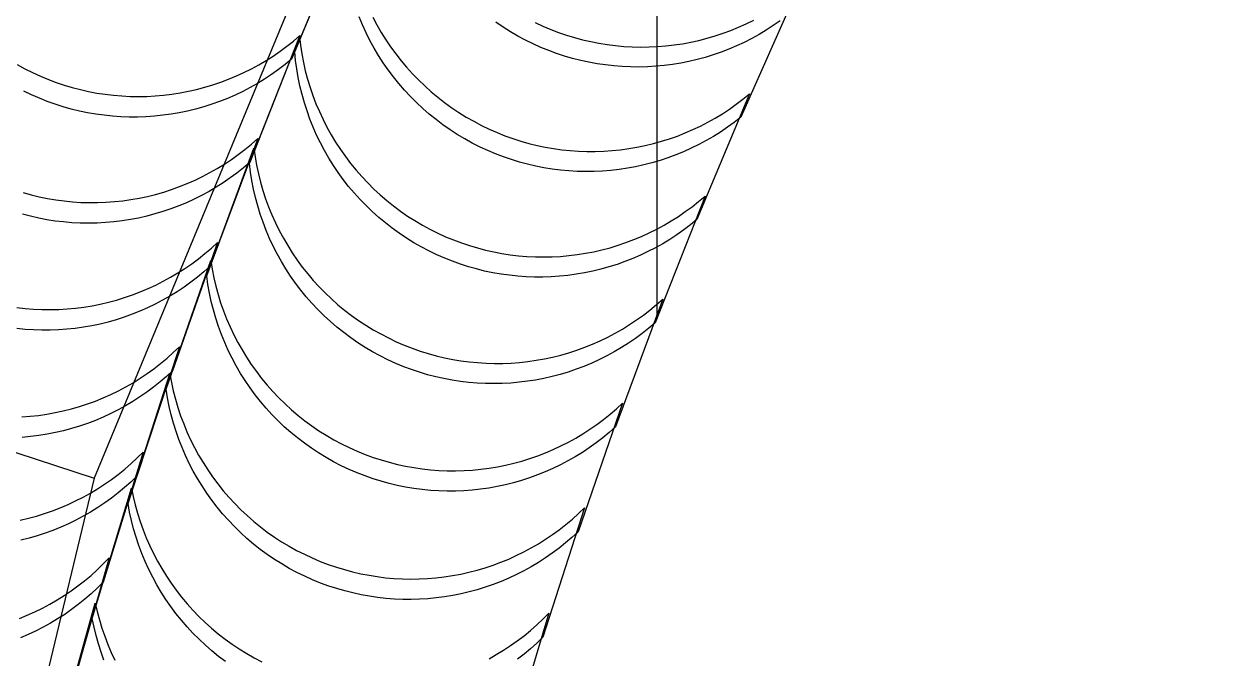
# Model space of a CAD drawing. Header units: metres. Extents: x -22.9 to 22.9, y -22.9 to 22.9.
# Drawn here: x -20.613 to -16.257, y 5.952 to 8.282 of the extents above; entities that cross this region are included whole.
import ezdxf

# ---------------------------------------------------------------- set-up
doc = ezdxf.new("R2010")
doc.units = ezdxf.units.M
for name, color, linetype in [('OBSERVED_CIRCULAR_SCAN', 3, 'Continuous'), ('SCAN_FOOTPRINTS', 5, 'Continuous'), ('TANK_BOUNDARY', 7, 'Continuous')]:
    doc.layers.add(name, color=color, linetype=linetype)

msp = doc.modelspace()

# ---------------------------------------------------------------- linework, layer by layer
at = {"layer": 'OBSERVED_CIRCULAR_SCAN'}
for p, q in [((-19.0693, 9.7163), (-20.3545, 6.6136)), ((-18.288, 7.201), (-18.288, 9.6012)), ((-21.739, 7.0634), (-20.3545, 6.6136)), ((-20.3545, 6.6136), (-21.1385, 3.348))]:
    msp.add_line(p, q, dxfattribs=at)
at = {"layer": 'SCAN_FOOTPRINTS'}
for points in [[(-19.3311, 8.3062), (-19.3162, 8.2781), (-19.3003, 8.2505), (-19.2835, 8.2236), (-19.2658, 8.1972), (-19.2471, 8.1715), (-19.2275, 8.1464), (-19.2071, 8.1221), (-19.1858, 8.0985), (-19.1637, 8.0757), (-19.1408, 8.0536), (-19.1171, 8.0324), (-19.0927, 8.012), (-19.0676, 7.9925), (-19.0418, 7.9739), (-19.0154, 7.9563), (-18.9884, 7.9395), (-18.9608, 7.9238), (-18.9326, 7.909), (-18.904, 7.8952), (-18.8749, 7.8825), (-18.8462, 7.8711), (-18.8172, 7.8607), (-18.7879, 7.8513), (-18.7583, 7.8429), (-18.7284, 7.8356), (-18.6983, 7.8293), (-18.6679, 7.824), (-18.6374, 7.8197), (-18.6068, 7.8165), (-18.5761, 7.8143), (-18.5453, 7.8132), (-18.5145, 7.8132), (-18.4837, 7.8142), (-18.453, 7.8162), (-18.4224, 7.8193), (-18.3919, 7.8235), (-18.3615, 7.8286), (-18.3314, 7.8349), (-18.3014, 7.8421), (-18.2718, 7.8504), (-18.2424, 7.8597), (-18.2134, 7.8699), (-18.1847, 7.8812), (-18.1565, 7.8934), (-18.1286, 7.9066), (-18.1013, 7.9208), (-18.0744, 7.9359), (-18.0481, 7.9518), (-18.0224, 7.9687), (-17.9972, 7.9865), (-17.9726, 8.0051), (-17.9487, 8.0245), (-18.1413, 7.563), (-18.1413, 7.563), (-18.1652, 7.5436), (-18.1897, 7.525), (-18.2149, 7.5073), (-18.2407, 7.4904), (-18.267, 7.4744), (-18.2938, 7.4594), (-18.3212, 7.4452), (-18.349, 7.432), (-18.3773, 7.4198), (-18.4059, 7.4085), (-18.4349, 7.3982), (-18.4643, 7.3889), (-18.494, 7.3807), (-18.5239, 7.3734), (-18.5541, 7.3672), (-18.5844, 7.362), (-18.6149, 7.3579), (-18.6456, 7.3548), (-18.6763, 7.3527), (-18.7071, 7.3517), (-18.7379, 7.3518), (-18.7686, 7.3529), (-18.7993, 7.355), (-18.83, 7.3583), (-18.8605, 7.3625), (-18.8908, 7.3678), (-18.9209, 7.3741), (-18.9508, 7.3815), (-18.9805, 7.3899), (-19.0098, 7.3993), (-19.0388, 7.4097), (-19.0674, 7.421), (-19.0965, 7.4338), (-19.1252, 7.4476), (-19.1533, 7.4623), (-19.1809, 7.4781), (-19.2079, 7.4948), (-19.2343, 7.5125), (-19.2601, 7.5311), (-19.2852, 7.5506), (-19.3096, 7.571), (-19.3333, 7.5922), (-19.3562, 7.6142), (-19.3783, 7.637), (-19.3996, 7.6606), (-19.4201, 7.685), (-19.4396, 7.71), (-19.4583, 7.7358), (-19.4761, 7.7621), (-19.4929, 7.7891), (-19.5087, 7.8166), (-19.5236, 7.8447), (-19.5375, 7.8733), (-19.5503, 7.9024), (-19.5621, 7.9319), (-19.5729, 7.9618), (-19.5826, 7.9921), (-19.5912, 8.0227), (-19.5988, 8.0536), (-19.6052, 8.0847), (-19.6106, 8.116), (-19.6148, 8.1475), (-19.6179, 8.1792), (-19.4254, 8.6406)], [(-19.4374, 8.6134), (-19.6293, 8.1517), (-19.6293, 8.1517), (-19.6532, 8.1322), (-19.6777, 8.1136), (-19.7029, 8.0958), (-19.7286, 8.0789), (-19.7549, 8.0629), (-19.7817, 8.0478), (-19.8091, 8.0336), (-19.8369, 8.0204), (-19.8651, 8.0081), (-19.8937, 7.9968), (-19.9228, 7.9865), (-19.9521, 7.9772), (-19.9818, 7.9688), (-20.0117, 7.9616), (-20.0418, 7.9553), (-20.0722, 7.9501), (-20.1027, 7.9459), (-20.1333, 7.9427), (-20.164, 7.9406), (-20.1948, 7.9396), (-20.2256, 7.9396), (-20.2564, 7.9407), (-20.2871, 7.9428), (-20.3177, 7.946), (-20.3482, 7.9502), (-20.3786, 7.9554), (-20.4087, 7.9617), (-20.4386, 7.969), (-20.4683, 7.9774), (-20.4976, 7.9867), (-20.5266, 7.9971), (-20.5552, 8.0084), (-20.5844, 8.0211), (-20.613, 8.0348)], [(-17.7779, 8.3961), (-17.98, 7.9388), (-17.98, 7.9388), (-18.0043, 7.9199), (-18.0292, 7.9018), (-18.0548, 7.8846), (-18.0809, 7.8683), (-18.1075, 7.8528), (-18.1347, 7.8383), (-18.1623, 7.8247), (-18.1904, 7.8121), (-18.2189, 7.8005), (-18.2478, 7.7898), (-18.277, 7.7801), (-18.3066, 7.7715), (-18.3364, 7.7638), (-18.3665, 7.7572), (-18.3968, 7.7516), (-18.4272, 7.747), (-18.4578, 7.7435), (-18.4885, 7.7411), (-18.5193, 7.7397), (-18.5501, 7.7393), (-18.5809, 7.74), (-18.6116, 7.7418), (-18.6423, 7.7446), (-18.6728, 7.7484), (-18.7032, 7.7533), (-18.7334, 7.7592), (-18.7634, 7.7662), (-18.7932, 7.7742), (-18.8226, 7.7831), (-18.8517, 7.7931), (-18.8805, 7.8041), (-18.9089, 7.8161), (-18.9377, 7.8294), (-18.9661, 7.8438), (-18.9939, 7.8592), (-19.0212, 7.8755), (-19.0479, 7.8928), (-19.0739, 7.911), (-19.0993, 7.9301), (-19.124, 7.9502), (-19.148, 7.971), (-19.1712, 7.9927), (-19.1936, 8.0152), (-19.2152, 8.0385), (-19.236, 8.0626), (-19.256, 8.0873), (-19.275, 8.1128), (-19.2932, 8.1389), (-19.3104, 8.1656), (-19.3266, 8.1929), (-19.3419, 8.2208), (-19.3562, 8.2492), (-19.3694, 8.2781), (-19.3817, 8.3074)], [(-17.8357, 8.2927), (-17.861, 8.2752), (-17.8868, 8.2585), (-17.9133, 8.2427), (-17.9402, 8.2278), (-17.9677, 8.2139), (-17.9956, 8.2009), (-18.024, 8.1889), (-18.0527, 8.1778), (-18.0818, 8.1677), (-18.1112, 8.1587), (-18.141, 8.1506), (-18.1709, 8.1436), (-18.2011, 8.1376), (-18.2315, 8.1326), (-18.2621, 8.1287), (-18.2927, 8.1259), (-18.3235, 8.124), (-18.3543, 8.1233), (-18.385, 8.1235), (-18.4158, 8.1249), (-18.4465, 8.1273), (-18.4771, 8.1307), (-18.5076, 8.1352), (-18.5379, 8.1407), (-18.568, 8.1473), (-18.5978, 8.1548), (-18.6274, 8.1634), (-18.6566, 8.173), (-18.6855, 8.1836), (-18.7141, 8.1952), (-18.7422, 8.2078), (-18.7707, 8.2217), (-18.7988, 8.2367), (-18.8263, 8.2526), (-18.8532, 8.2695), (-18.8795, 8.2874)], [(-18.7356, 8.2868), (-18.7068, 8.2734), (-18.6784, 8.2615), (-18.6496, 8.2505), (-18.6205, 8.2405), (-18.5911, 8.2315), (-18.5613, 8.2235), (-18.5313, 8.2166), (-18.5011, 8.2106), (-18.4707, 8.2057), (-18.4402, 8.2019), (-18.4095, 8.1991), (-18.3788, 8.1973), (-18.348, 8.1966), (-18.3172, 8.197), (-18.2864, 8.1984), (-18.2557, 8.2009), (-18.2251, 8.2044), (-18.1947, 8.2089), (-18.1644, 8.2145), (-18.1343, 8.2212), (-18.1045, 8.2288), (-18.0749, 8.2375), (-18.0457, 8.2471), (-18.0168, 8.2578), (-17.9883, 8.2695), (-17.9602, 8.2821), (-17.9326, 8.2957)], [(-20.637, 8.132), (-20.6091, 8.1168), (-20.5806, 8.1026), (-20.5517, 8.0894), (-20.5223, 8.0773), (-20.4935, 8.0665), (-20.4643, 8.0567), (-20.4348, 8.0479), (-20.405, 8.0402), (-20.3749, 8.0334), (-20.3447, 8.0277), (-20.3142, 8.0231), (-20.2836, 8.0194), (-20.253, 8.0169), (-20.2222, 8.0153), (-20.1914, 8.0149), (-20.1606, 8.0154), (-20.1299, 8.0171), (-20.0992, 8.0197), (-20.0686, 8.0235), (-20.0382, 8.0282), (-20.008, 8.0341), (-19.978, 8.0409), (-19.9482, 8.0488), (-19.9187, 8.0576), (-19.8895, 8.0675), (-19.8607, 8.0784), (-19.8323, 8.0903), (-19.8043, 8.1031), (-19.7768, 8.1169), (-19.7497, 8.1316), (-19.7232, 8.1472), (-19.6972, 8.1637), (-19.6718, 8.1811), (-19.647, 8.1994), (-19.6228, 8.2184), (-19.5993, 8.2384), (-19.7823, 7.773), (-19.7823, 7.773), (-19.8058, 7.7531), (-19.83, 7.734), (-19.8548, 7.7158), (-19.8802, 7.6984), (-19.9062, 7.6819), (-19.9327, 7.6662), (-19.9598, 7.6515), (-19.9873, 7.6378), (-20.0153, 7.625), (-20.0437, 7.6131), (-20.0725, 7.6022), (-20.1017, 7.5923), (-20.1312, 7.5835), (-20.1609, 7.5756), (-20.191, 7.5687), (-20.2212, 7.5629), (-20.2516, 7.5582), (-20.2822, 7.5544), (-20.3129, 7.5517), (-20.3436, 7.5501), (-20.3744, 7.5495), (-20.4052, 7.55), (-20.436, 7.5515), (-20.4666, 7.5541), (-20.4972, 7.5577), (-20.5277, 7.5624), (-20.5579, 7.5681), (-20.588, 7.5749), (-20.6178, 7.5826)], [(-20.6153, 7.662), (-20.5856, 7.6538), (-20.5557, 7.6466), (-20.5255, 7.6405), (-20.4951, 7.6354), (-20.4646, 7.6313), (-20.434, 7.6282), (-20.4033, 7.6262), (-20.3725, 7.6253), (-20.3417, 7.6254), (-20.3109, 7.6266), (-20.2802, 7.6288), (-20.2496, 7.6321), (-20.2191, 7.6364), (-20.1888, 7.6418), (-20.1586, 7.6482), (-20.1288, 7.6556), (-20.0991, 7.664), (-20.0698, 7.6735), (-20.0409, 7.6839), (-20.0123, 7.6953), (-19.9841, 7.7077), (-19.9563, 7.7211), (-19.9291, 7.7354), (-19.9023, 7.7506), (-19.8761, 7.7667), (-19.8504, 7.7837), (-19.8253, 7.8016), (-19.8009, 7.8204), (-19.7771, 7.8399), (-19.754, 7.8603), (-19.928, 7.3915), (-19.928, 7.3915), (-19.9511, 7.3712), (-19.9749, 7.3516), (-19.9994, 7.3329), (-20.0244, 7.315), (-20.0501, 7.298), (-20.0763, 7.2819), (-20.1031, 7.2666), (-20.1304, 7.2523), (-20.1581, 7.239), (-20.1863, 7.2266), (-20.2149, 7.2152), (-20.2439, 7.2047), (-20.2732, 7.1953), (-20.3028, 7.1868), (-20.3327, 7.1794), (-20.3628, 7.173), (-20.3931, 7.1677), (-20.4236, 7.1633), (-20.4542, 7.1601), (-20.4849, 7.1579), (-20.5157, 7.1567), (-20.5465, 7.1566), (-20.5773, 7.1575), (-20.608, 7.1595), (-20.6386, 7.1625)], [(-20.6381, 7.2402), (-20.6075, 7.2367), (-20.5768, 7.2342), (-20.546, 7.2328), (-20.5152, 7.2325), (-20.4844, 7.2332), (-20.4537, 7.2349), (-20.423, 7.2378), (-20.3925, 7.2416), (-20.3621, 7.2465), (-20.3319, 7.2525), (-20.3019, 7.2594), (-20.2721, 7.2674), (-20.2427, 7.2764), (-20.2136, 7.2864), (-20.1848, 7.2974), (-20.1564, 7.3094), (-20.1285, 7.3223), (-20.101, 7.3362), (-20.074, 7.351), (-20.0475, 7.3668), (-20.0216, 7.3834), (-19.9963, 7.4009), (-19.9716, 7.4193), (-19.9475, 7.4385), (-19.9241, 7.4585), (-19.9014, 7.4793), (-20.0664, 7.0073), (-20.0664, 7.0073), (-20.0891, 6.9865), (-20.1125, 6.9665), (-20.1366, 6.9473), (-20.1613, 6.9289), (-20.1866, 6.9114), (-20.2125, 6.8948), (-20.239, 6.879), (-20.266, 6.8642), (-20.2935, 6.8503), (-20.3214, 6.8374), (-20.3498, 6.8254), (-20.3785, 6.8144), (-20.4077, 6.8044), (-20.4371, 6.7954), (-20.4669, 6.7874), (-20.4968, 6.7805), (-20.5271, 6.7745), (-20.5575, 6.7696), (-20.588, 6.7658), (-20.6187, 6.7629)], [(-20.6196, 6.8383), (-20.5889, 6.8406), (-20.5583, 6.844), (-20.5279, 6.8485), (-20.4976, 6.854), (-20.4675, 6.8605), (-20.4376, 6.868), (-20.408, 6.8766), (-20.3788, 6.8861), (-20.3498, 6.8967), (-20.3213, 6.9083), (-20.2932, 6.9208), (-20.2655, 6.9342), (-20.2383, 6.9487), (-20.2115, 6.964), (-20.1854, 6.9802), (-20.1598, 6.9974), (-20.1348, 7.0153), (-20.1104, 7.0342), (-20.0867, 7.0538), (-20.0637, 7.0743), (-20.0414, 7.0955), (-20.1973, 6.6204), (-20.1973, 6.6204), (-20.2196, 6.5992), (-20.2426, 6.5788), (-20.2663, 6.5591), (-20.2907, 6.5403), (-20.3157, 6.5223), (-20.3413, 6.5051), (-20.3674, 6.4889), (-20.3941, 6.4736), (-20.4213, 6.4592), (-20.449, 6.4457), (-20.4772, 6.4332), (-20.5057, 6.4216), (-20.5346, 6.4111), (-20.5639, 6.4015), (-20.5935, 6.3929), (-20.6233, 6.3854)], [(-19.8721, 5.9396), (-19.8975, 5.9588), (-19.9222, 5.9789), (-19.9461, 5.9998), (-19.9693, 6.0215), (-19.9917, 6.0441), (-20.0133, 6.0674), (-20.034, 6.0915), (-20.0539, 6.1163), (-20.0729, 6.1418), (-20.091, 6.1679), (-20.1081, 6.1947), (-20.1243, 6.222), (-20.1395, 6.2499), (-20.1538, 6.2784), (-20.167, 6.3073), (-20.1792, 6.3366), (-20.1903, 6.3664), (-20.2004, 6.3966), (-20.2094, 6.427), (-20.2173, 6.4578), (-20.2242, 6.4889), (-20.2299, 6.5201), (-20.0764, 6.996), (-20.0764, 6.996), (-20.0706, 6.9647), (-20.0638, 6.9337), (-20.0559, 6.9029), (-20.0469, 6.8724), (-20.0368, 6.8423), (-20.0256, 6.8125), (-20.0135, 6.7831), (-20.0002, 6.7542), (-19.986, 6.7258), (-19.9708, 6.6979), (-19.9546, 6.6705), (-19.9375, 6.6438), (-19.9194, 6.6176), (-19.9004, 6.5922), (-19.8805, 6.5674), (-19.8597, 6.5433), (-19.8381, 6.5199), (-19.8157, 6.4974), (-19.7926, 6.4756), (-19.7686, 6.4547), (-19.744, 6.4347), (-19.7186, 6.4155), (-19.6926, 6.3972), (-19.666, 6.3799), (-19.6387, 6.3635), (-19.6109, 6.3481), (-19.5826, 6.3337), (-19.5538, 6.3202), (-19.5245, 6.3078), (-19.4948, 6.2965), (-19.4648, 6.2862), (-19.4353, 6.2773), (-19.4055, 6.2693), (-19.3755, 6.2624), (-19.3453, 6.2565), (-19.3149, 6.2517), (-19.2843, 6.2479), (-19.2537, 6.2451), (-19.2229, 6.2434), (-19.1921, 6.2427), (-19.1614, 6.2431), (-19.1306, 6.2446), (-19.0999, 6.2471), (-19.0693, 6.2507), (-19.0389, 6.2553), (-19.0086, 6.2609), (-18.9785, 6.2676), (-18.9487, 6.2752), (-18.9192, 6.284), (-18.89, 6.2937), (-18.8611, 6.3044), (-18.8326, 6.3161), (-18.8045, 6.3287), (-18.7769, 6.3423), (-18.7498, 6.3569), (-18.7231, 6.3723), (-18.6971, 6.3887), (-18.6716, 6.406), (-18.6467, 6.4241), (-18.6224, 6.443), (-18.5988, 6.4628), (-18.5759, 6.4834), (-18.5537, 6.5047), (-18.7072, 6.0289), (-18.7072, 6.0289), (-18.7294, 6.0075), (-18.7523, 5.987), (-18.7759, 5.9672), (-18.8002, 5.9482)], [(-20.6255, 6.4589), (-20.5955, 6.466), (-20.5658, 6.4741), (-20.5364, 6.4832), (-20.5073, 6.4933), (-20.4786, 6.5044), (-20.4503, 6.5165), (-20.4224, 6.5296), (-20.395, 6.5436), (-20.368, 6.5585), (-20.3416, 6.5744), (-20.3158, 6.5911), (-20.2905, 6.6087), (-20.2659, 6.6272), (-20.2419, 6.6465), (-20.2186, 6.6666), (-20.1959, 6.6875), (-20.174, 6.7091), (-20.3208, 6.2312), (-20.3208, 6.2312), (-20.3427, 6.2095), (-20.3653, 6.1886), (-20.3886, 6.1685), (-20.4126, 6.1492), (-20.4372, 6.1307), (-20.4625, 6.1131), (-20.4883, 6.0964), (-20.5147, 6.0805), (-20.5417, 6.0656), (-20.5691, 6.0516), (-20.597, 6.0386), (-20.6253, 6.0265)], [(-20.3184, 5.945), (-20.3291, 5.9749), (-20.3387, 6.0052), (-20.3473, 6.0358), (-20.3548, 6.0667), (-20.3612, 6.0979), (-20.2176, 6.5768), (-20.2176, 6.5768), (-20.2112, 6.5457), (-20.2037, 6.5148), (-20.1951, 6.4842), (-20.1855, 6.4539), (-20.1748, 6.4239), (-20.163, 6.3944), (-20.1502, 6.3653), (-20.1364, 6.3367), (-20.1216, 6.3086), (-20.1058, 6.281), (-20.0891, 6.254), (-20.0714, 6.2276), (-20.0527, 6.2018), (-20.0332, 6.1767), (-20.0128, 6.1523), (-19.9916, 6.1287), (-19.9695, 6.1058), (-19.9466, 6.0837), (-19.923, 6.0625), (-19.8986, 6.0421), (-19.8736, 6.0225), (-19.8478, 6.0039), (-19.8214, 5.9862), (-19.7944, 5.9694), (-19.7669, 5.9536), (-19.7388, 5.9387)], [(-20.6283, 6.0981), (-20.5998, 6.1098), (-20.5717, 6.1224), (-20.5441, 6.136), (-20.5169, 6.1505), (-20.4903, 6.166), (-20.4642, 6.1823), (-20.4387, 6.1996), (-20.4137, 6.2177), (-20.3895, 6.2366), (-20.3658, 6.2563), (-20.3429, 6.2769), (-20.3207, 6.2982), (-20.2992, 6.3203), (-20.4367, 5.8396)], [(-20.4836, 5.6729), (-20.35, 6.1548), (-20.35, 6.1548), (-20.343, 6.1238), (-20.3349, 6.093), (-20.3257, 6.0626), (-20.3154, 6.0325), (-20.3041, 6.0028), (-20.2917, 5.9736), (-20.2783, 5.9447)], [(-18.9048, 5.9503), (-18.878, 5.9654), (-18.8517, 5.9815), (-18.8259, 5.9984), (-18.8008, 6.0161), (-18.7763, 6.0348), (-18.7524, 6.0542), (-18.7292, 6.0745), (-18.7067, 6.0955), (-18.685, 6.1173), (-18.8286, 5.6384)]]:
    msp.add_lwpolyline(points, dxfattribs=at)
for points in [[(-18.2947, 7.184), (-18.3182, 7.1641), (-18.3423, 7.145), (-18.3671, 7.1267), (-18.3925, 7.1093), (-18.4185, 7.0928), (-18.4451, 7.0772), (-18.4721, 7.0624), (-18.4996, 7.0487), (-18.5276, 7.0358), (-18.5561, 7.024), (-18.5849, 7.0131), (-18.614, 7.0032), (-18.6435, 6.9943), (-18.6733, 6.9865), (-18.7033, 6.9796), (-18.7335, 6.9738), (-18.764, 6.969), (-18.7945, 6.9653), (-18.8252, 6.9626), (-18.856, 6.961), (-18.8867, 6.9604), (-18.9175, 6.9608), (-18.9483, 6.9624), (-18.979, 6.9649), (-19.0095, 6.9686), (-19.04, 6.9732), (-19.0702, 6.9789), (-19.1003, 6.9857), (-19.1301, 6.9934), (-19.1596, 7.0022), (-19.1888, 7.012), (-19.2177, 7.0227), (-19.247, 7.0349), (-19.276, 7.0481), (-19.3044, 7.0623), (-19.3323, 7.0774), (-19.3597, 7.0936), (-19.3865, 7.1107), (-19.4126, 7.1288), (-19.4381, 7.1477), (-19.463, 7.1676), (-19.4871, 7.1883), (-19.5104, 7.2099), (-19.533, 7.2323), (-19.5548, 7.2554), (-19.5757, 7.2793), (-19.5958, 7.3039), (-19.615, 7.3293), (-19.6333, 7.3553), (-19.6507, 7.3819), (-19.6671, 7.4091), (-19.6826, 7.4369), (-19.697, 7.4652), (-19.7105, 7.494), (-19.7229, 7.5232), (-19.7343, 7.5529), (-19.7446, 7.583), (-19.7539, 7.6134), (-19.7621, 7.6441), (-19.7692, 7.6751), (-19.7751, 7.7063), (-19.78, 7.7377), (-19.7838, 7.7693), (-19.6009, 8.2346), (-19.6009, 8.2346), (-19.5971, 8.2031), (-19.5922, 8.1716), (-19.5863, 8.1404), (-19.5792, 8.1094), (-19.571, 8.0787), (-19.5617, 8.0483), (-19.5514, 8.0183), (-19.54, 7.9886), (-19.5276, 7.9593), (-19.5141, 7.9305), (-19.4997, 7.9022), (-19.4842, 7.8744), (-19.4678, 7.8472), (-19.4504, 7.8206), (-19.4321, 7.7946), (-19.4129, 7.7693), (-19.3928, 7.7447), (-19.3719, 7.7208), (-19.3501, 7.6976), (-19.3275, 7.6752), (-19.3042, 7.6537), (-19.2801, 7.633), (-19.2552, 7.6131), (-19.2297, 7.5941), (-19.2036, 7.5761), (-19.1768, 7.559), (-19.1494, 7.5428), (-19.1215, 7.5276), (-19.0931, 7.5134), (-19.0641, 7.5002), (-19.0348, 7.4881), (-19.0059, 7.4773), (-18.9767, 7.4675), (-18.9472, 7.4588), (-18.9174, 7.451), (-18.8873, 7.4443), (-18.8571, 7.4386), (-18.8266, 7.4339), (-18.7961, 7.4303), (-18.7654, 7.4277), (-18.7346, 7.4262), (-18.7038, 7.4257), (-18.6731, 7.4263), (-18.6423, 7.4279), (-18.6116, 7.4306), (-18.5811, 7.4344), (-18.5506, 7.4391), (-18.5204, 7.445), (-18.4904, 7.4518), (-18.4606, 7.4597), (-18.4311, 7.4686), (-18.402, 7.4785), (-18.3732, 7.4893), (-18.3447, 7.5012), (-18.3167, 7.514), (-18.2892, 7.5278), (-18.2622, 7.5425), (-18.2356, 7.5581), (-18.2096, 7.5747), (-18.1842, 7.5921), (-18.1594, 7.6103), (-18.1353, 7.6294), (-18.1118, 7.6493), (-18.2947, 7.184)], [(-18.4402, 6.8018), (-18.4633, 6.7814), (-18.487, 6.7618), (-18.5114, 6.7431), (-18.5365, 6.7251), (-18.5621, 6.7081), (-18.5883, 6.6919), (-18.615, 6.6766), (-18.6423, 6.6623), (-18.67, 6.6489), (-18.6982, 6.6364), (-18.7267, 6.625), (-18.7557, 6.6145), (-18.785, 6.605), (-18.8146, 6.5965), (-18.8445, 6.589), (-18.8746, 6.5826), (-18.9049, 6.5771), (-18.9354, 6.5728), (-18.966, 6.5694), (-18.9967, 6.5672), (-19.0275, 6.5659), (-19.0582, 6.5658), (-19.089, 6.5667), (-19.1198, 6.5686), (-19.1504, 6.5716), (-19.1809, 6.5756), (-19.2113, 6.5807), (-19.2415, 6.5868), (-19.2714, 6.5939), (-19.3011, 6.6021), (-19.3305, 6.6113), (-19.3596, 6.6214), (-19.3892, 6.633), (-19.4184, 6.6455), (-19.4471, 6.6591), (-19.4754, 6.6737), (-19.5031, 6.6893), (-19.5302, 6.7059), (-19.5567, 6.7234), (-19.5826, 6.7418), (-19.6079, 6.7612), (-19.6324, 6.7814), (-19.6562, 6.8024), (-19.6792, 6.8243), (-19.7015, 6.847), (-19.7229, 6.8705), (-19.7435, 6.8947), (-19.7633, 6.9196), (-19.7821, 6.9452), (-19.8, 6.9715), (-19.817, 6.9983), (-19.833, 7.0258), (-19.8481, 7.0538), (-19.8621, 7.0823), (-19.8752, 7.1113), (-19.8872, 7.1407), (-19.8981, 7.1706), (-19.908, 7.2008), (-19.9168, 7.2313), (-19.9245, 7.2622), (-19.9312, 7.2932), (-19.9367, 7.3245), (-19.9412, 7.356), (-19.768, 7.8251), (-19.768, 7.8251), (-19.7635, 7.7936), (-19.758, 7.7623), (-19.7514, 7.7312), (-19.7436, 7.7004), (-19.7348, 7.6698), (-19.7249, 7.6396), (-19.714, 7.6098), (-19.702, 7.5804), (-19.6889, 7.5514), (-19.6749, 7.5228), (-19.6598, 7.4948), (-19.6438, 7.4674), (-19.6268, 7.4405), (-19.6089, 7.4143), (-19.5901, 7.3887), (-19.5704, 7.3638), (-19.5498, 7.3395), (-19.5283, 7.3161), (-19.5061, 7.2934), (-19.483, 7.2715), (-19.4592, 7.2504), (-19.4347, 7.2302), (-19.4095, 7.2109), (-19.3836, 7.1924), (-19.357, 7.1749), (-19.3299, 7.1584), (-19.3022, 7.1428), (-19.274, 7.1282), (-19.2452, 7.1146), (-19.216, 7.102), (-19.1864, 7.0905), (-19.1574, 7.0803), (-19.128, 7.0711), (-19.0983, 7.063), (-19.0683, 7.0558), (-19.0381, 7.0497), (-19.0078, 7.0447), (-18.9772, 7.0406), (-18.9466, 7.0376), (-18.9158, 7.0357), (-18.8851, 7.0348), (-18.8543, 7.035), (-18.8235, 7.0362), (-18.7928, 7.0385), (-18.7622, 7.0418), (-18.7317, 7.0462), (-18.7014, 7.0516), (-18.6713, 7.0581), (-18.6414, 7.0655), (-18.6118, 7.074), (-18.5825, 7.0835), (-18.5536, 7.094), (-18.525, 7.1055), (-18.4968, 7.1179), (-18.4691, 7.1313), (-18.4419, 7.1457), (-18.4151, 7.1609), (-18.3889, 7.1771), (-18.3633, 7.1942), (-18.3382, 7.2121), (-18.3138, 7.2309), (-18.2901, 7.2505), (-18.267, 7.2709), (-18.4402, 6.8018)], [(-18.5777, 6.4167), (-18.6003, 6.3959), (-18.6237, 6.3758), (-18.6477, 6.3565), (-18.6724, 6.3381), (-18.6976, 6.3205), (-18.7235, 6.3037), (-18.7499, 6.2879), (-18.7768, 6.273), (-18.8043, 6.259), (-18.8322, 6.246), (-18.8605, 6.2339), (-18.8892, 6.2228), (-18.9183, 6.2127), (-18.9477, 6.2036), (-18.9775, 6.1955), (-19.0074, 6.1885), (-19.0376, 6.1824), (-19.068, 6.1774), (-19.0985, 6.1735), (-19.1292, 6.1705), (-19.1599, 6.1687), (-19.1907, 6.1679), (-19.2215, 6.1681), (-19.2523, 6.1694), (-19.283, 6.1718), (-19.3136, 6.1751), (-19.3441, 6.1796), (-19.3744, 6.1851), (-19.4045, 6.1916), (-19.4343, 6.1991), (-19.4639, 6.2077), (-19.4932, 6.2172), (-19.523, 6.2282), (-19.5525, 6.2401), (-19.5815, 6.2531), (-19.61, 6.2671), (-19.638, 6.2821), (-19.6655, 6.2981), (-19.6924, 6.3151), (-19.7187, 6.333), (-19.7443, 6.3518), (-19.7692, 6.3715), (-19.7935, 6.392), (-19.817, 6.4134), (-19.8397, 6.4357), (-19.8616, 6.4587), (-19.8827, 6.4825), (-19.9029, 6.507), (-19.9223, 6.5322), (-19.9408, 6.5581), (-19.9583, 6.5846), (-19.9749, 6.6117), (-19.9905, 6.6394), (-20.0052, 6.6676), (-20.0188, 6.6963), (-20.0314, 6.7255), (-20.043, 6.7551), (-20.0535, 6.7851), (-20.0629, 6.8154), (-20.0713, 6.8461), (-20.0786, 6.877), (-20.0848, 6.9082), (-20.0899, 6.9396), (-19.9265, 7.4121), (-19.9265, 7.4121), (-19.9214, 7.3807), (-19.9152, 7.3496), (-19.9079, 7.3186), (-19.8996, 7.288), (-19.8901, 7.2576), (-19.8796, 7.2276), (-19.868, 7.198), (-19.8554, 7.1688), (-19.8418, 7.1401), (-19.8271, 7.1119), (-19.8115, 7.0842), (-19.7949, 7.0571), (-19.7774, 7.0306), (-19.7589, 7.0047), (-19.7396, 6.9795), (-19.7193, 6.955), (-19.6982, 6.9312), (-19.6763, 6.9082), (-19.6536, 6.886), (-19.6301, 6.8646), (-19.6058, 6.844), (-19.5809, 6.8243), (-19.5553, 6.8055), (-19.529, 6.7876), (-19.5021, 6.7707), (-19.4746, 6.7547), (-19.4466, 6.7397), (-19.4181, 6.7257), (-19.3891, 6.7127), (-19.3596, 6.7007), (-19.3298, 6.6898), (-19.3005, 6.6802), (-19.2709, 6.6717), (-19.2411, 6.6641), (-19.211, 6.6576), (-19.1807, 6.6521), (-19.1502, 6.6477), (-19.1196, 6.6443), (-19.0889, 6.642), (-19.0581, 6.6407), (-19.0273, 6.6404), (-18.9965, 6.6412), (-18.9658, 6.6431), (-18.9352, 6.646), (-18.9046, 6.65), (-18.8742, 6.655), (-18.844, 6.661), (-18.8141, 6.6681), (-18.7844, 6.6762), (-18.7549, 6.6853), (-18.7259, 6.6954), (-18.6971, 6.7065), (-18.6688, 6.7186), (-18.6409, 6.7316), (-18.6135, 6.7456), (-18.5865, 6.7605), (-18.5601, 6.7763), (-18.5342, 6.793), (-18.509, 6.8106), (-18.4843, 6.829), (-18.4603, 6.8483), (-18.437, 6.8684), (-18.4143, 6.8893), (-18.5777, 6.4167)]]:
    msp.add_lwpolyline(points, close=True, dxfattribs=at)
at = {"layer": 'TANK_BOUNDARY'}
msp.add_circle((0, 0), 22.86, dxfattribs=at)

doc.saveas('drawing.dxf')
